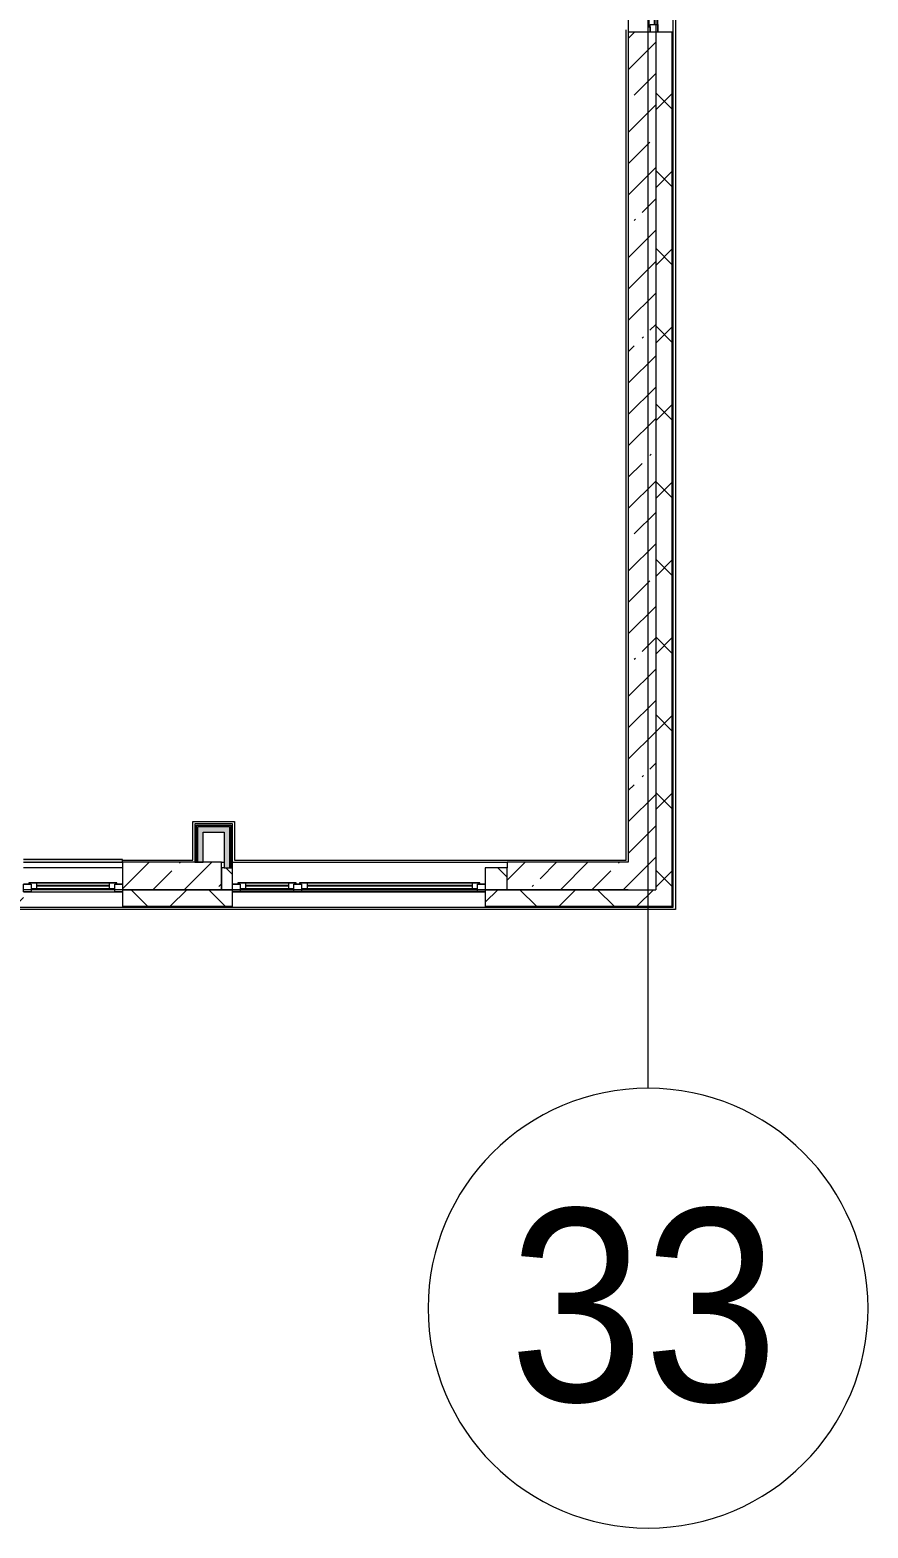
# Model space of a CAD drawing. Header units: millimetres. Extents: x -4005 to 195566, y -8553 to 29000.
# Drawn here: x 180083 to 187703, y -5906 to 7721 of the extents above; entities that cross this region are included whole.
import ezdxf

# ---------------------------------------------------------------- set-up
doc = ezdxf.new("R2010")
doc.units = ezdxf.units.MM
doc.layers.add('A-FLOR-2', color=7, linetype='Continuous', lineweight=5, true_color=0xaaaaaa)
doc.layers.add('I-WALL-5', color=7, linetype='Continuous', lineweight=9, true_color=0xe7e7e7)
for name, color, linetype, lineweight in [('A-GLAZ-2', 7, 'Continuous', 5), ('A-WALL', 7, 'Continuous', 9), ('A-WALL-2', 7, 'Continuous', 5), ('I-WALL-6', 7, 'Continuous', 5), ('S-COLS-3', 7, 'Continuous', 5), ('Оси', 7, 'Continuous', 9), ('Оси-1', 7, 'Continuous', 20)]:
    doc.layers.add(name, color=color, linetype=linetype, lineweight=lineweight)
doc.styles.add('Arial_1', font='arial.ttf', dxfattribs={"width": 0.9, "height": 1750})
pattern_1 = [(45, (60693.44, 0), (-353.5534, 353.5534), []), (135, (60693.44, 0), (-353.5534, -353.5534), [])]
pattern_2 = [(45, (60693.44, 0), (-285.1231, 285.1231), []), (45, (60978.57, 0), (-285.1231, 285.1231), [504.031, -100.806, 16.764, -84.042])]
pattern_3 = [(45, (60693.44, 0), (-530.33, 530.33), []), (135, (60693.44, 0), (-530.33, -530.33), [])]

# ---------------------------------------------------------------- blocks, each defined once
blk = doc.blocks.new('120_Окно_СКБ_2Ст_Фрамуга сверху - 120_Окно_СКБ_2Ст_2300х2500_h_ ДОО-19727959-1_4_1_птичка')
at = {"layer": 'A-GLAZ-2'}
for p, q in [((-1150, -127), (-1150, -57)), ((-1150, -57), (-1080, -57)), ((1150, -57), (-1150, -57)), ((-1080, -127), (-1150, -127)), ((-1150, -127), (-1100, -127)), ((-1080, -127), (-1100, -127)), ((-1100, -127), (-1100, -137)), ((-1080, -57), (-1080, -127)), ((-1080, -57), (1080, -57)), ((520, -87), (-1080, -87)), ((-1080, -87), (-1080, -127)), ((-1030, -137), (-1030, -87)), ((-1030, -107), (470, -107)), ((470, -117), (-1030, -117)), ((470, -137), (470, -87)), ((520, -127), (520, -57)), ((520, -57), (590, -57)), ((520, -127), (520, -87)), ((590, -127), (520, -127)), ((540, -127), (520, -127)), ((540, -127), (570, -127)), ((540, -127), (570, -127)), ((540, -137), (540, -127)), ((590, -127), (570, -127)), ((570, -127), (570, -137)), ((590, -57), (590, -127)), ((1080, -87), (590, -87)), ((590, -87), (590, -127)), ((640, -137), (640, -87)), ((640, -107), (1030, -107)), ((1030, -117), (640, -117)), ((1030, -137), (1030, -87)), ((1080, -127), (1080, -57)), ((1080, -57), (1150, -57)), ((1080, -127), (1080, -87)), ((1150, -127), (1080, -127)), ((1100, -127), (1080, -127)), ((1100, -127), (1150, -127)), ((1100, -137), (1100, -127)), ((1150, -57), (1150, -127)), ((-1100, -137), (540, -137)), ((540, -137), (-1100, -137)), ((570, -137), (1100, -137)), ((1100, -137), (570, -137))]:
    blk.add_line(p, q, dxfattribs=at)
blk = doc.blocks.new('120_Окно_СКБ_1Ст - 120_Окно_СКБ_1Ст 900х2500_h_ с форточкой-22876038-1_4_1_птичка')
at = {"layer": 'A-GLAZ-2'}
for p, q in [((-450, -127), (-450, -57)), ((-450, -57), (-380, -57)), ((450, -57), (-450, -57)), ((-380, -127), (-450, -127)), ((-450, -127), (-400, -127)), ((-380, -127), (-400, -127)), ((-400, -127), (-400, -137)), ((-380, -57), (-380, -127)), ((380, -87), (-380, -87)), ((-380, -87), (-380, -127)), ((-330, -137), (-330, -87)), ((-330, -107), (330, -107)), ((330, -117), (-330, -117)), ((330, -137), (330, -87)), ((380, -127), (380, -57)), ((380, -57), (450, -57)), ((380, -127), (380, -87)), ((450, -127), (380, -127)), ((400, -127), (380, -127)), ((400, -127), (450, -127)), ((400, -137), (400, -127)), ((450, -57), (450, -127)), ((-400, -137), (400, -137)), ((400, -137), (-400, -137))]:
    blk.add_line(p, q, dxfattribs=at)
blk = doc.blocks.new('120_Окно_СКБ_1Ст - 120_Окно_СКБ_1Ст 1200х2500_h_ с форточкой 3-24161067-1_4_1_птичка')
at = {"layer": 'A-GLAZ-2'}
for p, q in [((-600, -127), (-600, -57)), ((-600, -57), (-530, -57)), ((600, -57), (-600, -57)), ((-530, -127), (-600, -127)), ((-600, -127), (-550, -127)), ((-530, -127), (-550, -127)), ((-550, -127), (-550, -137)), ((-530, -57), (-530, -127)), ((530, -87), (-530, -87)), ((-530, -87), (-530, -127)), ((-480, -137), (-480, -87)), ((-480, -107), (480, -107)), ((480, -117), (-480, -117)), ((480, -137), (480, -87)), ((530, -127), (530, -57)), ((530, -57), (600, -57)), ((530, -127), (530, -87)), ((600, -127), (530, -127)), ((550, -127), (530, -127)), ((550, -127), (600, -127)), ((550, -137), (550, -127)), ((600, -57), (600, -127)), ((-550, -137), (550, -137)), ((550, -137), (-550, -137))]:
    blk.add_line(p, q, dxfattribs=at)
blk = doc.blocks.new('Ось сетки - D8-29747960-1_4_1_птичка')
at = {"layer": 'Оси-1'}
for start, end in [(360, 180), (180, 360)]:
    blk.add_arc((0, 0), 4, start, end, dxfattribs=at)

msp = doc.modelspace()

# ---------------------------------------------------------------- hatches: boundary and pattern name
at = {"layer": 'A-WALL-2'}
h = msp.add_hatch(dxfattribs=at)
h.set_pattern_fill('FP_172', color=256, style=0, pattern_type=2)
h.set_pattern_definition(pattern_1)
h.paths.add_polyline_path([(185813.9, -250), (185923.4, -250), (185923.4, 7700), (185773.4, 7700), (185773.4, -250)])
h.paths.add_polyline_path([(185921.8, 8900), (185923.4, 8900), (185923.4, 10820), (185773.4, 10820), (185773.4, 8900), (185883.4, 8900)])
h.paths.add_polyline_path([(185923.4, 13120), (185923.4, 13670), (185773.4, 13670), (185773.4, 13120), (185883.4, 13120)])
h.paths.add_polyline_path([(185923.4, 15220), (185923.4, 21550), (185773.4, 21550), (185773.4, 15220), (185883.4, 15220)])
h = msp.add_hatch(dxfattribs=at)
h.set_pattern_fill('FP_154', color=256, style=0, pattern_type=2)
h.set_pattern_definition([(135, (60693.44, 0), (-176.7767, -176.7767), [])])
h.paths.add_polyline_path([(184423.4, -100), (184423.4, 100), (184223.4, 100), (184223.4, -100)])
h.paths.add_polyline_path([(152623.4, -100), (153423.4, -100), (153423.4, 100), (152623.4, 100), (152623.4, -68.4)])
h.paths.add_polyline_path([(155473.4, -100), (155473.4, 100), (155223.4, 100), (155223.4, -100)])
h.paths.add_polyline_path([(157798.4, -100), (158798.4, -100), (158798.4, 100), (157798.4, 100)])
h.paths.add_polyline_path([(181823.4, -100), (181923.4, -100), (181923.4, 100), (181823.4, 100), (181823.4, -11)])
h.paths.add_polyline_path([(161523.4, -100), (162423.4, -100), (162423.4, 100), (161523.4, 100), (161523.4, 82.2)])
h.paths.add_polyline_path([(163573.4, -100), (163573.4, 100), (163323.4, 100), (163323.4, -100)])
h.paths.add_polyline_path([(165873.4, -100), (166923.4, -100), (166923.4, 100), (165873.4, 100), (165873.4, -27.9)])
h.paths.add_polyline_path([(170263.4, -100), (170523.4, -100), (170523.4, 100), (170173.4, 100), (170173.4, -100), (170243.4, -100)])
h.paths.add_polyline_path([(180023.4, -100), (180023.4, 100), (179523.4, 100), (179523.4, -100), (179844.4, -100)])
h.paths.add_polyline_path([(171423.4, -100), (172323.4, -100), (172323.4, 100), (171423.4, 100), (171423.4, -55)])
h.paths.add_polyline_path([(177222.4, -100), (177723.4, -100), (177723.4, 100), (176673.4, 100), (176673.4, -100)])
h.paths.add_polyline_path([(174373.4, -100), (174373.4, 100), (174123.4, 100), (174123.4, -100)])
h = msp.add_hatch(dxfattribs=at)
h.set_pattern_fill('FP_172', color=256, style=0, pattern_type=2)
h.set_pattern_definition(pattern_1)
h.paths.add_polyline_path([(149903.4, -250), (151723.4, -250), (151723.4, -100), (149903.4, -100)])
h.paths.add_polyline_path([(181417.6, -250), (181923.4, -250), (181923.4, -100), (180923.4, -100), (180923.4, -250)])
h.paths.add_polyline_path([(184223.4, -250), (185773.4, -250), (185773.4, -100), (184223.4, -100), (184223.4, -210)])
h.paths.add_polyline_path([(172323.4, -250), (172323.4, -100), (171423.4, -100), (171423.4, -250)])
h.paths.add_polyline_path([(168723.4, -250), (168723.4, -100), (167823.4, -100), (167823.4, -250), (168043.4, -250)])
h.paths.add_polyline_path([(170523.4, -250), (170523.4, -100), (170173.4, -100), (170173.4, -250), (170405.2, -250)])
h.paths.add_polyline_path([(177723.4, -250), (177723.4, -100), (176673.4, -100), (176673.4, -250), (177222.4, -250)])
h.paths.add_polyline_path([(173223.4, -250), (174373.4, -250), (174373.4, -100), (173223.4, -100), (173223.4, -210)])
h.paths.add_polyline_path([(179320, -250), (180023.4, -250), (180023.4, -100), (178623.4, -100), (178623.4, -250)])
h.paths.add_polyline_path([(155473.4, -250), (155473.4, -100), (154323.4, -100), (154323.4, -250)])
h.paths.add_polyline_path([(160441.6, -250), (160623.4, -250), (160623.4, -100), (159723.4, -100), (159723.4, -250)])
h.paths.add_polyline_path([(163573.4, -250), (163573.4, -100), (161523.4, -100), (161523.4, -250), (162539.2, -250)])
h.paths.add_polyline_path([(157773.4, -250), (158823.4, -250), (158823.4, -100), (157773.4, -100), (157773.4, -210)])
h.paths.add_polyline_path([(165873.4, -250), (166923.4, -250), (166923.4, -100), (165873.4, -100), (165873.4, -210)])
h.paths.add_polyline_path([(152623.4, -250), (153423.4, -250), (153423.4, -100), (152623.4, -100), (152623.4, -210)])
at = {"layer": 'I-WALL-5'}
for points in [[(181608.4, 425), (181848.4, 425), (181848.4, 475), (181608.4, 475)], [(181608.4, 150), (181658.4, 150), (181658.4, 425), (181608.4, 425), (181608.4, 245.4)], [(181848.4, 100), (181898.4, 100), (181898.4, 475), (181848.4, 475), (181848.4, 129.3)]]:
    msp.add_hatch(color=256, dxfattribs=at).paths.add_polyline_path(points)
h = msp.add_hatch(color=256, dxfattribs=at)
h.paths.add_polyline_path([(179983.4, 125), (179983.4, 175), (179523.4, 170), (179523.4, 125), (179844.4, 125)])
h.paths.add_polyline_path([(180923.4, 150), (180923.4, 175), (180023.4, 170), (180023.4, 150), (180368.8, 150)])
at = {"layer": 'I-WALL-6'}
h = msp.add_hatch(dxfattribs=at)
h.set_pattern_fill('FP_153', color=256, style=0, pattern_type=2)
h.set_pattern_definition(pattern_2)
h.paths.add_polyline_path([(185612.9, -100), (185773.4, -100), (185773.4, 7700), (185523.4, 7700), (185523.4, -100)])
h = msp.add_hatch(dxfattribs=at)
h.set_pattern_fill('FP_250', color=256, style=0, pattern_type=2)
h.set_pattern_definition(pattern_3)
h.paths.add_polyline_path([(181898.4, 100), (181910.9, 100), (181910.9, 487.5), (181898.4, 487.5), (181898.4, 128.7)])
h = msp.add_hatch(dxfattribs=at)
h.set_pattern_fill('FP_250', color=256, style=0, pattern_type=2)
h.set_pattern_definition(pattern_3)
h.paths.add_polyline_path([(181923.4, 100), (181923.4, 500), (181910.9, 500), (181910.9, 100)])
h = msp.add_hatch(dxfattribs=at)
h.set_pattern_fill('FP_153', color=256, style=0, pattern_type=2)
h.set_pattern_definition(pattern_2)
h.paths.add_polyline_path([(185523.4, -100), (185523.4, 150), (184423.4, 150), (184423.4, -100), (185515.2, -100)])
at = {"layer": 'S-COLS-3'}
h = msp.add_hatch(dxfattribs=at)
h.set_pattern_fill('FP_153', color=256, style=0, pattern_type=2)
h.set_pattern_definition(pattern_2)
h.paths.add_polyline_path([(181417.6, -100), (181823.4, -100), (181823.4, 150), (180923.4, 150), (180923.4, -100)])

# ---------------------------------------------------------------- linework, layer by layer
at = {"layer": 'A-FLOR-2'}
for p, q in [((185503.4, 170), (185503.4, 7721)), ((181563.4, 170), (181563.4, 520)), ((181563.4, 520), (181943.4, 520)), ((181943.4, 520), (181943.4, 170)), ((180923.4, 170), (181563.4, 170)), ((181943.4, 170), (185503.4, 170))]:
    msp.add_line(p, q, dxfattribs=at)
at = {"layer": 'A-WALL'}
for p, q in [((185923.4, -250), (185923.4, 7700)), ((185926.4, -253), (185926.4, 7700)), ((181595.9, 487.5), (181910.9, 487.5)), ((181595.9, 150), (181595.9, 487.5)), ((181608.4, 475), (181898.4, 475)), ((181608.4, 150), (181608.4, 475)), ((181898.4, 475), (181898.4, 100)), ((181910.9, 487.5), (181910.9, 100)), ((184423.4, -100), (184423.4, 100)), ((181823.4, -100), (181923.4, -100)), ((181923.4, -100), (181823.4, -100)), ((184423.4, -100), (184223.4, -100)), ((184223.4, -100), (185523.4, -100)), ((180923.4, -250), (181923.4, -250)), ((180923.4, -253), (181923.4, -253)), ((184223.4, -250), (185923.4, -250)), ((184223.4, -253), (185926.4, -253))]:
    msp.add_line(p, q, dxfattribs=at)
at = {"layer": 'A-WALL-2'}
for p, q in [((185953.4, 11722), (185953.4, -280)), ((185931.4, -258), (185931.4, 10820)), ((185773.4, 8900), (185773.4, -100)), ((185931.4, 7700), (185773.4, 7700)), ((181848.4, 100), (181823.4, 100)), ((181823.4, 100), (181823.4, -100)), ((181923.4, -258), (181923.4, 100)), ((184423.4, 100), (184223.4, 100)), ((184223.4, 100), (184223.4, -258)), ((181823.4, -100), (180023.4, -100)), ((180923.4, -100), (180923.4, -258)), ((181923.4, -100), (184223.4, -100)), ((185523.4, -100), (184423.4, -100)), ((173223.4, -258), (185931.4, -258)), ((185953.4, -280), (170173.4, -280))]:
    msp.add_line(p, q, dxfattribs=at)
at = {"layer": 'I-WALL-6'}
for p, q in [((185523.4, 8900), (185523.4, 150)), ((185773.4, 7700), (185523.4, 7700)), ((181923.4, 500), (181583.4, 500)), ((181583.4, 500), (181583.4, 150)), ((181658.4, 425), (181848.4, 425)), ((181658.4, 150), (181658.4, 425)), ((181848.4, 425), (181848.4, 100)), ((181923.4, 100), (181923.4, 500)), ((180923.4, 175), (180023.4, 175)), ((180023.4, 150), (180923.4, 150)), ((180923.4, 150), (180923.4, 175)), ((181583.4, 150), (181658.4, 150)), ((181823.4, 150), (181848.4, 150)), ((181923.4, 150), (184423.4, 150)), ((185523.4, 150), (184423.4, 150)), ((184423.4, 150), (184423.4, 100)), ((180923.4, 100), (180023.4, 100)), ((181848.4, 100), (181923.4, 100)), ((180923.4, -100), (180023.4, -100)), ((184223.4, -100), (181923.4, -100)), ((185523.4, -100), (185773.4, -100))]:
    msp.add_line(p, q, dxfattribs=at)
at = {"layer": 'S-COLS-3'}
for p, q in [((181823.4, 150), (180923.4, 150)), ((180923.4, 150), (180923.4, -100)), ((181823.4, 100), (181823.4, 150)), ((181823.4, -100), (181823.4, 100)), ((180923.4, -100), (181823.4, -100))]:
    msp.add_line(p, q, dxfattribs=at)
at = {"layer": 'Оси'}
msp.add_line((185703.4, -1906.3), (185703.4, 9979), dxfattribs=at)

# ---------------------------------------------------------------- block references
at = {"layer": 'A-GLAZ-2'}
for name, p, rotation in [('120_Окно_СКБ_1Ст - 120_Окно_СКБ_1Ст 1200х2500_h_ с форточкой 3-24161067-1_4_1_птичка', (185848.4, 8300), 269.9999999999999), ('120_Окно_СКБ_1Ст - 120_Окно_СКБ_1Ст 900х2500_h_ с форточкой-22876038-1_4_1_птичка', (180473.4, -175), 180), ('120_Окно_СКБ_2Ст_Фрамуга сверху - 120_Окно_СКБ_2Ст_2300х2500_h_ ДОО-19727959-1_4_1_птичка', (183073.4, -175), 180)]:
    msp.add_blockref(name, p, dxfattribs=dict(at, rotation=rotation))
at = {"layer": 'Оси-1', "xscale": 499.9999999999995, "yscale": 499.9999999999995, "zscale": 499.9999999999995}
msp.add_blockref('Ось сетки - D8-29747960-1_4_1_птичка', (185703.4, -3906.3), dxfattribs=at)

# ---------------------------------------------------------------- texts
at = {"layer": 'Оси', "insert": (184440.4, -3003), "char_height": 1750, "width": 3030.379, "attachment_point": 1, "style": 'Arial_1'}
msp.add_mtext('33', dxfattribs=at)

doc.saveas('drawing.dxf')
